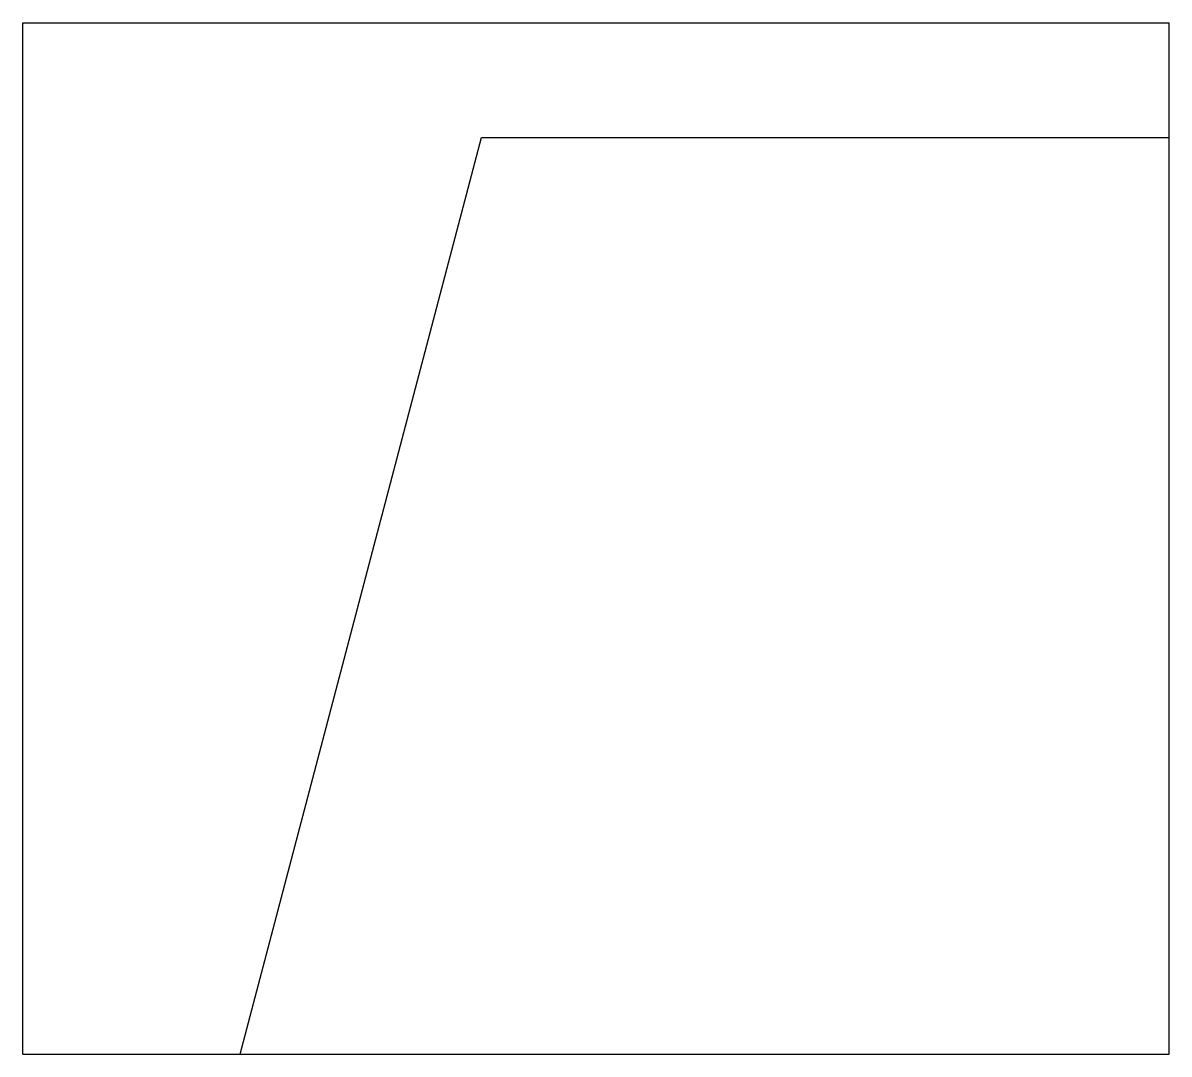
# Model space of a CAD drawing. Header units: metres. Extents: x 0 to 0.5, y 0 to 0.45.
import ezdxf

# ---------------------------------------------------------------- set-up
doc = ezdxf.new("R2010")
doc.units = ezdxf.units.M

msp = doc.modelspace()

# ---------------------------------------------------------------- linework, layer by layer
for p, q in [((0, 0.45), (0.5, 0.45)), ((0, 0), (0, 0.45)), ((0.5, 0), (0.5, 0.45)), ((0.09474, 0), (0.2, 0.4)), ((0.2, 0.4), (0.5, 0.4)), ((0, 0), (0.5, 0))]:
    msp.add_line(p, q)

doc.saveas('drawing.dxf')
